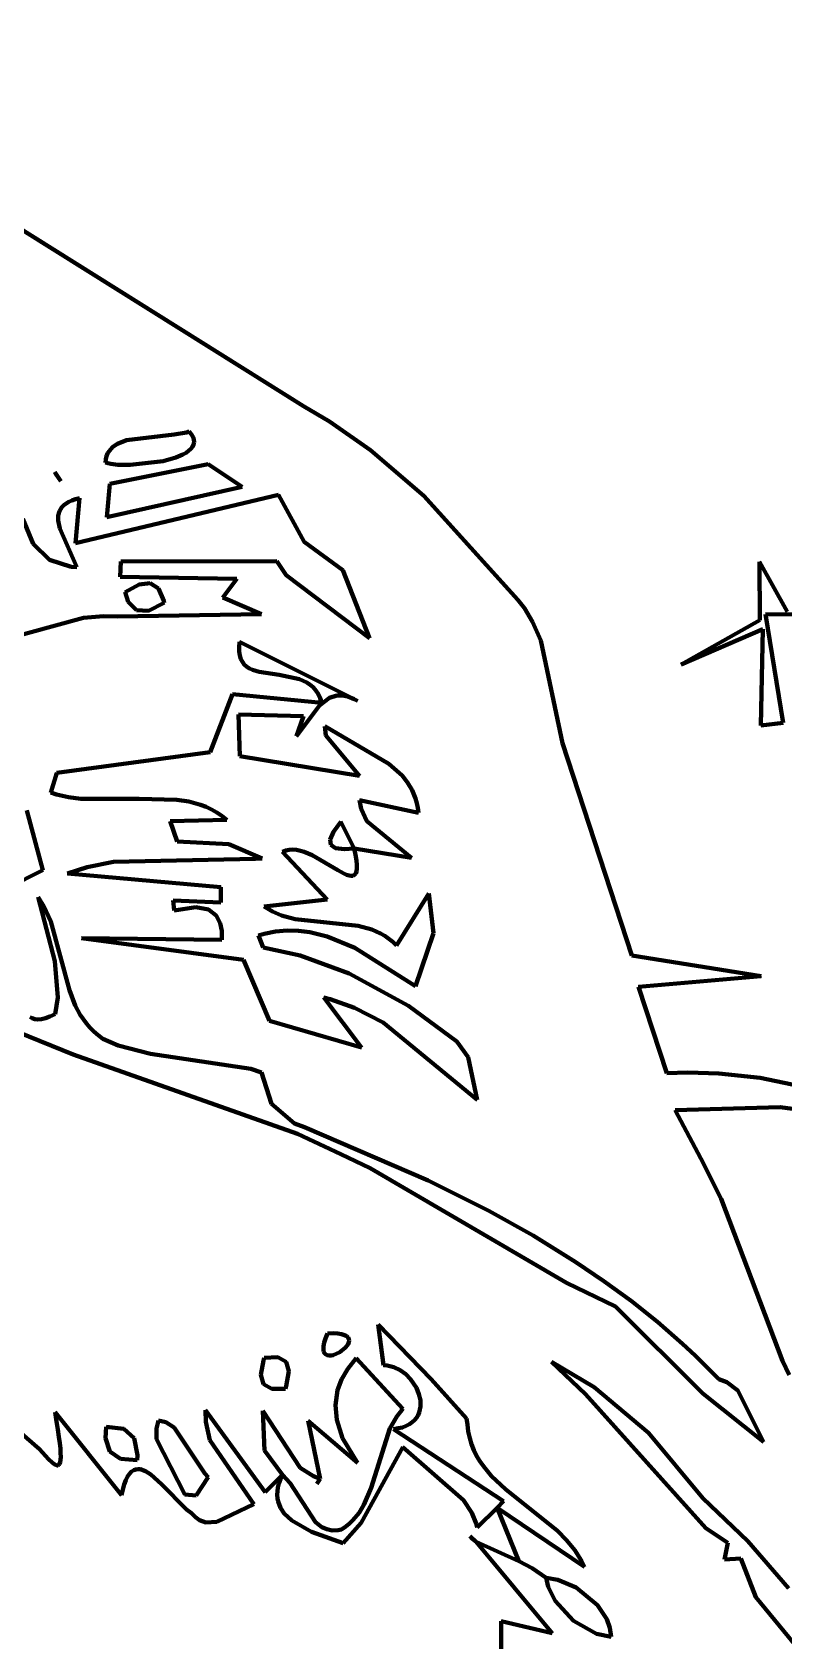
# Model space of a CAD drawing. Header units: millimetres. Extents: x 0 to 11, y 0 to 14.1.
# Drawn here: x 5.263 to 5.872, y 3.093 to 4.396 of the extents above; entities that cross this region are included whole.
import ezdxf

# ---------------------------------------------------------------- set-up
doc = ezdxf.new("R2010")
doc.units = ezdxf.units.MM
doc.layers.add('color#010101ff', color=7, linetype='CONTINUOUS', lineweight=100)
doc.layers.add('color#fefefeff', color=7, linetype='CONTINUOUS', lineweight=100)

msp = doc.modelspace()

# ---------------------------------------------------------------- linework, layer by layer
at = {"layer": 'color#010101ff'}
for p, q in [((4.9992, 4.3964), (5.4831, 4.0932)), ((5.4831, 4.0932), (5.5041, 4.0808)), ((5.3782, 4.0702), (5.3397, 4.0656)), ((5.3883, 4.072), (5.3782, 4.0702)), ((5.3904, 4.0727), (5.3883, 4.072)), ((5.3923, 4.0704), (5.3904, 4.0727)), ((5.3936, 4.0682), (5.3923, 4.0704)), ((5.3943, 4.0661), (5.3936, 4.0682)), ((5.5041, 4.0808), (5.5373, 4.0576)), ((5.3244, 4.0549), (5.3235, 4.0527)), ((5.3255, 4.0569), (5.3244, 4.0549)), ((5.3285, 4.0602), (5.3255, 4.0569)), ((5.3325, 4.0628), (5.3285, 4.0602)), ((5.3397, 4.0656), (5.3325, 4.0628)), ((5.3854, 4.0541), (5.3879, 4.0555)), ((5.3879, 4.0555), (5.39, 4.057)), ((5.39, 4.057), (5.3918, 4.0586)), ((5.3918, 4.0586), (5.3931, 4.0603)), ((5.3931, 4.0603), (5.394, 4.0622)), ((5.394, 4.0622), (5.3944, 4.0641)), ((5.3944, 4.0641), (5.3943, 4.0661)), ((5.5373, 4.0576), (5.5804, 4.0206)), ((5.3229, 4.0503), (5.3226, 4.0476)), ((5.3226, 4.0476), (5.3246, 4.047)), ((5.3235, 4.0527), (5.3229, 4.0503)), ((5.3246, 4.047), (5.327, 4.0465)), ((5.4059, 4.0462), (5.3263, 4.0302)), ((5.327, 4.0465), (5.3326, 4.0458)), ((5.3326, 4.0458), (5.3427, 4.0456)), ((5.3427, 4.0456), (5.3693, 4.0487)), ((5.3693, 4.0487), (5.3797, 4.0517)), ((5.3797, 4.0517), (5.3854, 4.0541)), ((5.4334, 4.028), (5.4059, 4.0462)), ((5.2817, 4.0397), (5.2823, 4.0387)), ((5.2866, 4.0325), (5.2817, 4.0397)), ((5.2823, 4.0387), (5.2866, 4.0325)), ((5.3263, 4.0302), (5.3237, 4.0034)), ((5.2954, 4.0168), (5.2929, 4.0156)), ((5.2984, 4.0178), (5.2954, 4.0168)), ((5.4628, 4.0214), (5.2984, 3.9822)), ((5.2984, 3.9822), (5.3017, 4.0187)), ((5.3017, 4.0187), (5.2984, 4.0178)), ((5.3237, 4.0034), (5.4334, 4.028)), ((5.4835, 3.9832), (5.4628, 4.0214)), ((5.5804, 4.0206), (5.6565, 3.9362)), ((5.2853, 4.0082), (5.2843, 4.0045)), ((5.2843, 4.0045), (5.2843, 4.0006)), ((5.2874, 4.0115), (5.2853, 4.0082)), ((5.2889, 4.013), (5.2874, 4.0115)), ((5.2907, 4.0144), (5.2889, 4.013)), ((5.2929, 4.0156), (5.2907, 4.0144)), ((5.2642, 3.9816), (5.2557, 4.0018)), ((5.2843, 4.0006), (5.2856, 3.9942)), ((5.2856, 3.9942), (5.2995, 3.9628)), ((5.2772, 3.9687), (5.2642, 3.9816)), ((5.515, 3.9603), (5.4835, 3.9832)), ((5.2949, 3.9631), (5.2772, 3.9687)), ((5.3346, 3.9549), (5.3351, 3.9673)), ((5.3351, 3.9673), (5.4614, 3.9677)), ((5.4614, 3.9677), (5.4691, 3.9563)), ((5.8525, 3.9197), (5.8524, 3.9671)), ((5.8524, 3.9671), (5.8748, 3.9269)), ((5.2995, 3.9628), (5.2949, 3.9631)), ((5.4289, 3.9532), (5.3346, 3.9549)), ((5.4178, 3.9383), (5.4289, 3.9532)), ((5.4691, 3.9563), (5.5365, 3.9051)), ((5.5365, 3.9051), (5.515, 3.9603)), ((5.3385, 3.9424), (5.3498, 3.9488)), ((5.3411, 3.9347), (5.3385, 3.9424)), ((5.3498, 3.9488), (5.3588, 3.9497)), ((5.3588, 3.9497), (5.3655, 3.9454)), ((5.3655, 3.9454), (5.3698, 3.9356)), ((5.449, 3.9248), (5.4178, 3.9383)), ((5.3321, 3.9229), (5.449, 3.9248)), ((5.3478, 3.9278), (5.3411, 3.9347)), ((5.3575, 3.9275), (5.3478, 3.9278)), ((5.3702, 3.9338), (5.3575, 3.9275)), ((5.3698, 3.9356), (5.3702, 3.9338)), ((5.6565, 3.9362), (5.6619, 3.9294)), ((5.6619, 3.9294), (5.6686, 3.9185)), ((5.898, 3.9245), (5.8573, 3.9248)), ((5.8573, 3.9248), (5.8714, 3.8367)), ((5.2365, 3.903), (5.3048, 3.9216)), ((5.3048, 3.9216), (5.3211, 3.923)), ((5.3211, 3.923), (5.3321, 3.9229)), ((5.6686, 3.9185), (5.6751, 3.9032)), ((5.789, 3.8838), (5.8525, 3.9197)), ((5.8549, 3.9125), (5.789, 3.8838)), ((5.8533, 3.8344), (5.8549, 3.9125)), ((5.4312, 3.9023), (5.4308, 3.898)), ((5.5268, 3.8545), (5.4312, 3.9023)), ((5.6751, 3.9032), (5.6927, 3.8201)), ((5.4308, 3.898), (5.4309, 3.8943)), ((5.4309, 3.8943), (5.4314, 3.8911)), ((5.4314, 3.8911), (5.4323, 3.8883)), ((5.4323, 3.8883), (5.4335, 3.8859)), ((5.4335, 3.8859), (5.4351, 3.8839)), ((5.4351, 3.8839), (5.4371, 3.8821)), ((5.4371, 3.8821), (5.4393, 3.8807)), ((5.4393, 3.8807), (5.4417, 3.8796)), ((5.4417, 3.8796), (5.4472, 3.8778)), ((5.4472, 3.8778), (5.4634, 3.8754)), ((5.4634, 3.8754), (5.4799, 3.872)), ((5.4256, 3.8597), (5.4074, 3.8129)), ((5.4979, 3.8529), (5.4256, 3.8597)), ((5.4799, 3.872), (5.4858, 3.8693)), ((5.4858, 3.8693), (5.4885, 3.8675)), ((5.4885, 3.8675), (5.4909, 3.8654)), ((5.4909, 3.8654), (5.4931, 3.8629)), ((5.4931, 3.8629), (5.495, 3.86)), ((5.495, 3.86), (5.4966, 3.8567)), ((5.4774, 3.8258), (5.4959, 3.8507)), ((5.4959, 3.8507), (5.5042, 3.8569)), ((5.4966, 3.8567), (5.4979, 3.8529)), ((5.5042, 3.8569), (5.51, 3.8587)), ((5.51, 3.8587), (5.5143, 3.8588)), ((5.5143, 3.8588), (5.519, 3.8579)), ((5.519, 3.8579), (5.5241, 3.8559)), ((5.5241, 3.8559), (5.5268, 3.8545)), ((5.4315, 3.8096), (5.4305, 3.8433)), ((5.4305, 3.8433), (5.483, 3.8421)), ((5.483, 3.8421), (5.4774, 3.8258)), ((5.5521, 3.8034), (5.5003, 3.8338)), ((5.5003, 3.8338), (5.501, 3.8262)), ((5.8714, 3.8367), (5.8533, 3.8344)), ((5.501, 3.8262), (5.5285, 3.7937)), ((5.6927, 3.8201), (5.7488, 3.6481)), ((5.4074, 3.8129), (5.2833, 3.7962)), ((5.5285, 3.7937), (5.4315, 3.8096)), ((5.2833, 3.7962), (5.2783, 3.7802)), ((5.5629, 3.7938), (5.5521, 3.8034)), ((5.5673, 3.7883), (5.5629, 3.7938)), ((5.571, 3.7821), (5.5673, 3.7883)), ((5.5738, 3.7753), (5.571, 3.7821)), ((5.2783, 3.7802), (5.283, 3.7786)), ((5.283, 3.7786), (5.2928, 3.7763)), ((5.2928, 3.7763), (5.3028, 3.775)), ((5.3028, 3.775), (5.3498, 3.7751)), ((5.3498, 3.7751), (5.3805, 3.7743)), ((5.3805, 3.7743), (5.3902, 3.7728)), ((5.3902, 3.7728), (5.3996, 3.7702)), ((5.3996, 3.7702), (5.4041, 3.7684)), ((5.4041, 3.7684), (5.4085, 3.7664)), ((5.5296, 3.7668), (5.5283, 3.7739)), ((5.5283, 3.7739), (5.5761, 3.7636)), ((5.5749, 3.7716), (5.5738, 3.7753)), ((5.5756, 3.7677), (5.5749, 3.7716)), ((5.2719, 3.7172), (5.2589, 3.7655)), ((5.421, 3.758), (5.3749, 3.7569)), ((5.3749, 3.7569), (5.3808, 3.7405)), ((5.4085, 3.7664), (5.4128, 3.764)), ((5.4128, 3.764), (5.417, 3.7612)), ((5.417, 3.7612), (5.421, 3.758)), ((5.5073, 3.7483), (5.5132, 3.7563)), ((5.5132, 3.7563), (5.5241, 3.7347)), ((5.5344, 3.7568), (5.5296, 3.7668)), ((5.5705, 3.7271), (5.5344, 3.7568)), ((5.5761, 3.7636), (5.5756, 3.7677)), ((5.5046, 3.7421), (5.5073, 3.7483)), ((5.5052, 3.7376), (5.5046, 3.7421)), ((5.3808, 3.7405), (5.4225, 3.7382)), ((5.4225, 3.7382), (5.4496, 3.7267)), ((5.466, 3.732), (5.4687, 3.7331)), ((5.5023, 3.6933), (5.466, 3.732)), ((5.4687, 3.7331), (5.4715, 3.7337)), ((5.4715, 3.7337), (5.4744, 3.7338)), ((5.4744, 3.7338), (5.4774, 3.7336)), ((5.4774, 3.7336), (5.4805, 3.7329)), ((5.4805, 3.7329), (5.4836, 3.732)), ((5.4836, 3.732), (5.49, 3.7293)), ((5.49, 3.7293), (5.5108, 3.7171)), ((5.509, 3.735), (5.5052, 3.7376)), ((5.5161, 3.7341), (5.509, 3.735)), ((5.5241, 3.7347), (5.5161, 3.7341)), ((5.5252, 3.7295), (5.5241, 3.7347)), ((5.5241, 3.7347), (5.5705, 3.7271)), ((5.526, 3.7251), (5.5252, 3.7295)), ((5.244, 3.7032), (5.2719, 3.7172)), ((5.3078, 3.7196), (5.292, 3.7144)), ((5.3292, 3.724), (5.3078, 3.7196)), ((5.4441, 3.7264), (5.3292, 3.724)), ((5.4496, 3.7267), (5.4441, 3.7264)), ((5.5108, 3.7171), (5.5157, 3.7144)), ((5.5253, 3.7145), (5.526, 3.7161)), ((5.5263, 3.7214), (5.526, 3.7251)), ((5.526, 3.7161), (5.5263, 3.7184)), ((5.5263, 3.7184), (5.5263, 3.7214)), ((5.292, 3.7144), (5.4161, 3.7034)), ((5.4161, 3.7034), (5.4162, 3.691)), ((5.5157, 3.7144), (5.5179, 3.7135)), ((5.5179, 3.7135), (5.5199, 3.7128)), ((5.5199, 3.7128), (5.5216, 3.7126)), ((5.5216, 3.7126), (5.5231, 3.7127)), ((5.5231, 3.7127), (5.5244, 3.7133)), ((5.5244, 3.7133), (5.5253, 3.7145)), ((5.2727, 3.6877), (5.268, 3.6952)), ((5.268, 3.6952), (5.2815, 3.6435)), ((5.4162, 3.691), (5.3775, 3.6926)), ((5.3775, 3.6926), (5.3784, 3.6846)), ((5.4512, 3.6877), (5.5023, 3.6933)), ((5.5845, 3.6984), (5.5583, 3.656)), ((5.5883, 3.6662), (5.5845, 3.6984)), ((5.2783, 3.6757), (5.2727, 3.6877)), ((5.3784, 3.6846), (5.3958, 3.6873)), ((5.3958, 3.6873), (5.4061, 3.6854)), ((5.4061, 3.6854), (5.4124, 3.6805)), ((5.4124, 3.6805), (5.4156, 3.6743)), ((5.458, 3.6836), (5.4512, 3.6877)), ((5.4652, 3.6805), (5.458, 3.6836)), ((5.4764, 3.6775), (5.4652, 3.6805)), ((5.5273, 3.6721), (5.4764, 3.6775)), ((5.2934, 3.6198), (5.2783, 3.6757)), ((5.4156, 3.6743), (5.4168, 3.6681)), ((5.4168, 3.6681), (5.417, 3.6606)), ((5.4467, 3.6642), (5.4512, 3.6657)), ((5.4504, 3.6545), (5.4467, 3.6642)), ((5.4512, 3.6657), (5.4604, 3.6676)), ((5.4604, 3.6676), (5.4697, 3.6684)), ((5.4697, 3.6684), (5.479, 3.6681)), ((5.479, 3.6681), (5.4882, 3.6669)), ((5.4882, 3.6669), (5.5021, 3.6634)), ((5.5384, 3.669), (5.5273, 3.6721)), ((5.5454, 3.6658), (5.5384, 3.669)), ((5.5488, 3.6639), (5.5454, 3.6658)), ((5.5521, 3.6616), (5.5488, 3.6639)), ((5.5738, 3.6231), (5.5883, 3.6662)), ((5.417, 3.6606), (5.3033, 3.662)), ((5.3033, 3.662), (5.4343, 3.6444)), ((5.4802, 3.6479), (5.4504, 3.6545)), ((5.5021, 3.6634), (5.5247, 3.6542)), ((5.5247, 3.6542), (5.5738, 3.6231)), ((5.5553, 3.659), (5.5521, 3.6616)), ((5.5583, 3.656), (5.5553, 3.659)), ((5.2815, 3.6435), (5.2841, 3.6139)), ((5.4343, 3.6444), (5.4554, 3.5952)), ((5.5201, 3.6334), (5.4802, 3.6479)), ((5.7488, 3.6481), (5.8536, 3.6314)), ((5.5681, 3.6071), (5.5201, 3.6334)), ((5.8536, 3.6314), (5.7544, 3.6227)), ((5.2841, 3.6139), (5.2819, 3.6005)), ((5.2981, 3.6076), (5.2934, 3.6198)), ((5.5299, 3.5734), (5.4996, 3.6139)), ((5.4996, 3.6139), (5.5047, 3.6125)), ((5.5047, 3.6125), (5.5244, 3.6055)), ((5.7544, 3.6227), (5.7772, 3.5526)), ((5.2777, 3.5986), (5.274, 3.5973)), ((5.2819, 3.6005), (5.2777, 3.5986)), ((5.3022, 3.6), (5.2981, 3.6076)), ((5.3072, 3.5929), (5.3022, 3.6)), ((5.5244, 3.6055), (5.5475, 3.5938)), ((5.6073, 3.5782), (5.5681, 3.6071)), ((5.2519, 3.5859), (5.2965, 3.5677)), ((5.2634, 3.5971), (5.2617, 3.5981)), ((5.2655, 3.5964), (5.2634, 3.5971)), ((5.2679, 3.5962), (5.2655, 3.5964)), ((5.2707, 3.5965), (5.2679, 3.5962)), ((5.274, 3.5973), (5.2707, 3.5965)), ((5.3101, 3.5896), (5.3072, 3.5929)), ((5.3132, 3.5864), (5.3101, 3.5896)), ((5.3167, 3.5834), (5.3132, 3.5864)), ((5.4554, 3.5952), (5.5299, 3.5734)), ((5.5475, 3.5938), (5.6238, 3.5311)), ((5.3206, 3.5805), (5.3167, 3.5834)), ((5.333, 3.5751), (5.3206, 3.5805)), ((5.3592, 3.5684), (5.333, 3.5751)), ((5.6163, 3.5657), (5.6073, 3.5782)), ((5.2965, 3.5677), (5.4782, 3.5035)), ((5.4403, 3.5562), (5.3592, 3.5684)), ((5.6238, 3.5311), (5.6163, 3.5657)), ((5.449, 3.5533), (5.4403, 3.5562)), ((5.4572, 3.5278), (5.449, 3.5533)), ((5.7772, 3.5526), (5.7942, 3.5532)), ((5.7942, 3.5532), (5.8195, 3.5525)), ((5.8195, 3.5525), (5.8528, 3.549)), ((5.8528, 3.549), (6.0172, 3.5145)), ((5.4756, 3.5119), (5.4572, 3.5278)), ((5.8691, 3.525), (5.784, 3.5227)), ((5.784, 3.5227), (5.8049, 3.4836)), ((5.8932, 3.5219), (5.8691, 3.525)), ((5.4837, 3.5088), (5.4756, 3.5119)), ((5.584, 3.4656), (5.4837, 3.5088)), ((5.4782, 3.5035), (5.5132, 3.4871)), ((5.5132, 3.4871), (5.5369, 3.4756)), ((5.8049, 3.4836), (5.8212, 3.4507)), ((5.5369, 3.4756), (5.696, 3.3826)), ((5.633, 3.441), (5.584, 3.4656)), ((5.8212, 3.4507), (5.871, 3.3196)), ((5.6689, 3.421), (5.633, 3.441)), ((5.7037, 3.3994), (5.6689, 3.421)), ((5.7263, 3.3841), (5.7037, 3.3994)), ((5.696, 3.3826), (5.7356, 3.3635)), ((5.7483, 3.368), (5.7263, 3.3841)), ((5.7696, 3.3511), (5.7483, 3.368)), ((5.7356, 3.3635), (5.8064, 3.2929)), ((5.7901, 3.3332), (5.7696, 3.3511)), ((5.5008, 3.3377), (5.4998, 3.3343)), ((5.5025, 3.3417), (5.5008, 3.3377)), ((5.507, 3.3418), (5.5025, 3.3417)), ((5.5108, 3.3416), (5.507, 3.3418)), ((5.5138, 3.3412), (5.5108, 3.3416)), ((5.5162, 3.3404), (5.5138, 3.3412)), ((5.518, 3.3395), (5.5162, 3.3404)), ((5.5191, 3.3384), (5.518, 3.3395)), ((5.5198, 3.3372), (5.5191, 3.3384)), ((5.5436, 3.349), (5.5478, 3.316)), ((5.5864, 3.3046), (5.5436, 3.349)), ((5.4992, 3.3314), (5.4991, 3.329)), ((5.4991, 3.329), (5.4993, 3.3271)), ((5.4998, 3.3343), (5.4992, 3.3314)), ((5.4993, 3.3271), (5.5, 3.3256)), ((5.5, 3.3256), (5.501, 3.3246)), ((5.507, 3.324), (5.5124, 3.3264)), ((5.5124, 3.3264), (5.5171, 3.3302)), ((5.5171, 3.3302), (5.5192, 3.333)), ((5.5192, 3.333), (5.5198, 3.3345)), ((5.52, 3.3359), (5.5198, 3.3372)), ((5.5198, 3.3345), (5.52, 3.3359)), ((5.8001, 3.3239), (5.7901, 3.3332)), ((5.4505, 3.3199), (5.4484, 3.3082)), ((5.4512, 3.3219), (5.4505, 3.3199)), ((5.4622, 3.3224), (5.4512, 3.3219)), ((5.4689, 3.3188), (5.4622, 3.3224)), ((5.4712, 3.311), (5.4689, 3.3188)), ((5.501, 3.3246), (5.5022, 3.324)), ((5.5022, 3.324), (5.5037, 3.3237)), ((5.5037, 3.3237), (5.5053, 3.3237)), ((5.5053, 3.3237), (5.507, 3.324)), ((5.5188, 3.3131), (5.5138, 3.3044)), ((5.5256, 3.3216), (5.5188, 3.3131)), ((5.5634, 3.2805), (5.5256, 3.3216)), ((5.5478, 3.316), (5.5507, 3.3157)), ((5.5507, 3.3157), (5.5562, 3.3143)), ((5.5562, 3.3143), (5.5613, 3.3119)), ((5.5613, 3.3119), (5.5658, 3.3086)), ((5.6838, 3.3188), (5.7114, 3.2925)), ((5.7185, 3.2982), (5.6838, 3.3188)), ((5.8098, 3.3144), (5.8001, 3.3239)), ((5.8194, 3.3046), (5.8098, 3.3144)), ((5.871, 3.3196), (5.8764, 3.3081)), ((5.4484, 3.3082), (5.4506, 3.3005)), ((5.4506, 3.3005), (5.4573, 3.2967)), ((5.4685, 3.2969), (5.4691, 3.299)), ((5.4691, 3.299), (5.4712, 3.311)), ((5.5138, 3.3044), (5.5106, 3.2956)), ((5.5658, 3.3086), (5.5698, 3.3046)), ((5.5698, 3.3046), (5.5745, 3.2976)), ((5.615, 3.2729), (5.5864, 3.3046)), ((5.826, 3.3021), (5.8194, 3.3046)), ((5.8347, 3.2955), (5.826, 3.3021)), ((5.4573, 3.2967), (5.4685, 3.2969)), ((5.5106, 3.2956), (5.5089, 3.2836)), ((5.5745, 3.2976), (5.5765, 3.2926)), ((5.5765, 3.2926), (5.5777, 3.2875)), ((5.5777, 3.2875), (5.5778, 3.2825)), ((5.7114, 3.2925), (5.8088, 3.184)), ((5.7623, 3.2612), (5.7185, 3.2982)), ((5.8064, 3.2929), (5.8555, 3.2538)), ((5.8555, 3.2538), (5.8347, 3.2955)), ((5.3356, 3.2105), (5.2818, 3.2778)), ((5.2818, 3.2778), (5.2831, 3.2704)), ((5.4521, 3.213), (5.4037, 3.2795)), ((5.4037, 3.2795), (5.4039, 3.2701)), ((5.4802, 3.2329), (5.4501, 3.2791)), ((5.4501, 3.2791), (5.4515, 3.2467)), ((5.5089, 3.2836), (5.51, 3.2717)), ((5.553, 3.2647), (5.5586, 3.2745)), ((5.5586, 3.2745), (5.5634, 3.2805)), ((5.5746, 3.2734), (5.573, 3.2714)), ((5.5758, 3.2755), (5.5746, 3.2734)), ((5.5768, 3.2777), (5.5758, 3.2755)), ((5.5778, 3.2825), (5.5768, 3.2777)), ((5.6159, 3.2678), (5.615, 3.2729)), ((5.2691, 3.2478), (5.2527, 3.2623)), ((5.2831, 3.2704), (5.2841, 3.2638)), ((5.2841, 3.2638), (5.285, 3.2579)), ((5.3231, 3.266), (5.3227, 3.2567)), ((5.3374, 3.2644), (5.3231, 3.266)), ((5.3459, 3.2567), (5.3374, 3.2644)), ((5.3657, 3.2711), (5.3639, 3.2646)), ((5.3639, 3.2646), (5.364, 3.256)), ((5.3715, 3.2698), (5.3657, 3.2711)), ((5.3782, 3.2656), (5.3715, 3.2698)), ((5.4032, 3.2283), (5.3782, 3.2656)), ((5.4039, 3.2701), (5.4071, 3.2553)), ((5.5268, 3.2369), (5.4867, 3.271)), ((5.4867, 3.271), (5.4964, 3.224)), ((5.51, 3.2717), (5.5147, 3.2569)), ((5.5379, 3.2167), (5.553, 3.2647)), ((5.5598, 3.2648), (5.556, 3.2642)), ((5.556, 3.2642), (5.6451, 3.2057)), ((5.5632, 3.2656), (5.5598, 3.2648)), ((5.5662, 3.2667), (5.5632, 3.2656)), ((5.5688, 3.2681), (5.5662, 3.2667)), ((5.5711, 3.2697), (5.5688, 3.2681)), ((5.573, 3.2714), (5.5711, 3.2697)), ((5.6165, 3.2622), (5.6159, 3.2678)), ((5.6176, 3.2569), (5.6165, 3.2622)), ((5.8065, 3.2081), (5.7623, 3.2612)), ((5.2765, 3.2399), (5.2691, 3.2478)), ((5.285, 3.2579), (5.2856, 3.2529)), ((5.2856, 3.2529), (5.2861, 3.2485)), ((5.2861, 3.2485), (5.2863, 3.2448)), ((5.3227, 3.2567), (5.3263, 3.2459)), ((5.3486, 3.243), (5.3459, 3.2567)), ((5.364, 3.256), (5.3869, 3.2112)), ((5.4071, 3.2553), (5.4427, 3.2033)), ((5.4515, 3.2467), (5.466, 3.2272)), ((5.5147, 3.2569), (5.5268, 3.2369)), ((5.5636, 3.2495), (5.5296, 3.1882)), ((5.6127, 3.2067), (5.5636, 3.2495)), ((5.6191, 3.2519), (5.6176, 3.2569)), ((5.621, 3.2471), (5.6191, 3.2519)), ((5.6232, 3.2425), (5.621, 3.2471)), ((5.2796, 3.237), (5.2765, 3.2399)), ((5.2809, 3.236), (5.2796, 3.237)), ((5.2821, 3.2352), (5.2809, 3.236)), ((5.2832, 3.2348), (5.2821, 3.2352)), ((5.2841, 3.2348), (5.2832, 3.2348)), ((5.2849, 3.2352), (5.2841, 3.2348)), ((5.2855, 3.2361), (5.2849, 3.2352)), ((5.286, 3.2374), (5.2855, 3.2361)), ((5.2862, 3.2393), (5.286, 3.2374)), ((5.2864, 3.2417), (5.2862, 3.2393)), ((5.2863, 3.2448), (5.2864, 3.2417)), ((5.3263, 3.2459), (5.3348, 3.24)), ((5.3348, 3.24), (5.3484, 3.2391)), ((5.3484, 3.2391), (5.3486, 3.243)), ((5.6258, 3.2381), (5.6232, 3.2425)), ((5.6287, 3.234), (5.6258, 3.2381)), ((5.6352, 3.2261), (5.6287, 3.234)), ((5.3392, 3.2229), (5.3379, 3.2194)), ((5.3406, 3.2257), (5.3392, 3.2229)), ((5.3422, 3.228), (5.3406, 3.2257)), ((5.3438, 3.2297), (5.3422, 3.228)), ((5.3455, 3.2308), (5.3438, 3.2297)), ((5.3473, 3.2315), (5.3455, 3.2308)), ((5.3491, 3.2318), (5.3473, 3.2315)), ((5.351, 3.2316), (5.3491, 3.2318)), ((5.353, 3.231), (5.351, 3.2316)), ((5.3551, 3.2301), (5.353, 3.231)), ((5.3593, 3.2275), (5.3551, 3.2301)), ((5.3681, 3.2195), (5.3593, 3.2275)), ((5.3962, 3.2103), (5.4057, 3.2251)), ((5.4057, 3.2251), (5.4032, 3.2283)), ((5.466, 3.2272), (5.4521, 3.213)), ((5.4631, 3.2202), (5.4644, 3.2236)), ((5.4644, 3.2236), (5.466, 3.2272)), ((5.466, 3.2272), (5.4721, 3.2203)), ((5.4911, 3.226), (5.4802, 3.2329)), ((5.4964, 3.224), (5.4911, 3.226)), ((5.4964, 3.224), (5.4938, 3.2198)), ((5.4938, 3.2198), (5.4964, 3.224)), ((5.6465, 3.2154), (5.6352, 3.2261)), ((5.3367, 3.2153), (5.3356, 3.2105)), ((5.3379, 3.2194), (5.3367, 3.2153)), ((5.3882, 3.1991), (5.3681, 3.2195)), ((5.3869, 3.2112), (5.3962, 3.2103)), ((5.4618, 3.2109), (5.4619, 3.2138)), ((5.462, 3.208), (5.4618, 3.2109)), ((5.4619, 3.2138), (5.4623, 3.2169)), ((5.4625, 3.2054), (5.462, 3.208)), ((5.4623, 3.2169), (5.4631, 3.2202)), ((5.4721, 3.2203), (5.4927, 3.1888)), ((5.5319, 3.2028), (5.5379, 3.2167)), ((5.6886, 3.1817), (5.6465, 3.2154)), ((5.8428, 3.1734), (5.8065, 3.2081)), ((5.3923, 3.196), (5.3882, 3.1991)), ((5.3956, 3.1927), (5.3923, 3.196)), ((5.4427, 3.2033), (5.4127, 3.1889)), ((5.4645, 3.2004), (5.4625, 3.2054)), ((5.4674, 3.1959), (5.4645, 3.2004)), ((5.4735, 3.19), (5.4674, 3.1959)), ((5.5231, 3.1905), (5.528, 3.1964)), ((5.528, 3.1964), (5.5319, 3.2028)), ((5.6193, 3.1964), (5.6127, 3.2067)), ((5.6229, 3.1876), (5.6193, 3.1964)), ((5.6398, 3.2003), (5.6237, 3.1844)), ((5.6451, 3.2057), (5.6398, 3.2003)), ((5.6574, 3.1572), (5.6398, 3.2003)), ((5.6398, 3.2003), (5.7106, 3.1526)), ((5.3989, 3.1904), (5.3956, 3.1927)), ((5.404, 3.1885), (5.3989, 3.1904)), ((5.4127, 3.1889), (5.404, 3.1885)), ((5.4894, 3.1809), (5.4735, 3.19)), ((5.4927, 3.1888), (5.4979, 3.1848)), ((5.4979, 3.1848), (5.5019, 3.183)), ((5.5019, 3.183), (5.5063, 3.1821)), ((5.5063, 3.1821), (5.5112, 3.1823)), ((5.5112, 3.1823), (5.5139, 3.1829)), ((5.5139, 3.1829), (5.5173, 3.1852)), ((5.5296, 3.1882), (5.5152, 3.1716)), ((5.5173, 3.1852), (5.5203, 3.1878)), ((5.5203, 3.1878), (5.5231, 3.1905)), ((5.6237, 3.1844), (5.6229, 3.1876)), ((5.6961, 3.1742), (5.6886, 3.1817)), ((5.8088, 3.184), (5.8266, 3.1719)), ((5.5152, 3.1716), (5.4894, 3.1809)), ((5.6179, 3.1775), (5.6229, 3.1729)), ((5.6193, 3.1756), (5.6179, 3.1775)), ((5.6229, 3.1729), (5.6193, 3.1756)), ((5.6844, 3.0989), (5.6229, 3.1729)), ((5.6229, 3.1729), (5.6574, 3.1572)), ((5.7027, 3.1661), (5.6961, 3.1742)), ((5.8266, 3.1719), (5.8241, 3.1584)), ((5.8759, 3.1353), (5.8428, 3.1734)), ((5.6574, 3.1572), (5.6683, 3.1514)), ((5.6683, 3.1514), (5.6574, 3.1572)), ((5.7056, 3.1618), (5.7027, 3.1661)), ((5.7083, 3.1573), (5.7056, 3.1618)), ((5.7106, 3.1526), (5.7083, 3.1573)), ((5.8241, 3.1584), (5.8371, 3.1594)), ((5.8371, 3.1594), (5.8494, 3.128)), ((5.6683, 3.1514), (5.6796, 3.1435)), ((5.6796, 3.1435), (5.6683, 3.1514)), ((5.6796, 3.1435), (5.6812, 3.1364)), ((5.6891, 3.1421), (5.6796, 3.1435)), ((5.6812, 3.1364), (5.6869, 3.1249)), ((5.7039, 3.1358), (5.6891, 3.1421)), ((5.7212, 3.1214), (5.7039, 3.1358)), ((5.6869, 3.1249), (5.7018, 3.1088)), ((5.7286, 3.1102), (5.7212, 3.1214)), ((5.8494, 3.128), (5.945, 3.0113)), ((5.6432, 3.0701), (5.6432, 3.1086)), ((5.6432, 3.1086), (5.6844, 3.0989)), ((5.7018, 3.1088), (5.7204, 3.0982)), ((5.7312, 3.1031), (5.7286, 3.1102)), ((5.7321, 3.0958), (5.7312, 3.1031)), ((5.7204, 3.0982), (5.7321, 3.0958))]:
    msp.add_line(p, q, dxfattribs=at)
at = {"layer": 'color#fefefeff'}
for p, q in [((5.4831, 4.0932), (4.9992, 4.3964)), ((5.5041, 4.0808), (5.4831, 4.0932)), ((5.3397, 4.0656), (5.3782, 4.0702)), ((5.3782, 4.0702), (5.3883, 4.072)), ((5.3883, 4.072), (5.3904, 4.0727)), ((5.3904, 4.0727), (5.3923, 4.0704)), ((5.3923, 4.0704), (5.3936, 4.0682)), ((5.3936, 4.0682), (5.3943, 4.0661)), ((5.5373, 4.0576), (5.5041, 4.0808)), ((5.3235, 4.0527), (5.3244, 4.0549)), ((5.3244, 4.0549), (5.3255, 4.0569)), ((5.3255, 4.0569), (5.3285, 4.0602)), ((5.3285, 4.0602), (5.3325, 4.0628)), ((5.3325, 4.0628), (5.3397, 4.0656)), ((5.3879, 4.0555), (5.3854, 4.0541)), ((5.39, 4.057), (5.3879, 4.0555)), ((5.3918, 4.0586), (5.39, 4.057)), ((5.3931, 4.0603), (5.3918, 4.0586)), ((5.394, 4.0622), (5.3931, 4.0603)), ((5.3944, 4.0641), (5.394, 4.0622)), ((5.3943, 4.0661), (5.3944, 4.0641)), ((5.5804, 4.0206), (5.5373, 4.0576)), ((5.3226, 4.0476), (5.3229, 4.0503)), ((5.3246, 4.047), (5.3226, 4.0476)), ((5.3229, 4.0503), (5.3235, 4.0527)), ((5.327, 4.0465), (5.3246, 4.047)), ((5.3263, 4.0302), (5.4059, 4.0462)), ((5.3326, 4.0458), (5.327, 4.0465)), ((5.3427, 4.0456), (5.3326, 4.0458)), ((5.3693, 4.0487), (5.3427, 4.0456)), ((5.3797, 4.0517), (5.3693, 4.0487)), ((5.3854, 4.0541), (5.3797, 4.0517)), ((5.4059, 4.0462), (5.4334, 4.028)), ((5.2817, 4.0397), (5.2866, 4.0325)), ((5.2823, 4.0387), (5.2817, 4.0397)), ((5.2866, 4.0325), (5.2823, 4.0387)), ((5.3237, 4.0034), (5.3263, 4.0302)), ((5.2929, 4.0156), (5.2954, 4.0168)), ((5.2954, 4.0168), (5.2984, 4.0178)), ((5.2984, 3.9822), (5.4628, 4.0214)), ((5.2984, 4.0178), (5.3017, 4.0187)), ((5.3017, 4.0187), (5.2984, 3.9822)), ((5.4334, 4.028), (5.3237, 4.0034)), ((5.4628, 4.0214), (5.4835, 3.9832)), ((5.6565, 3.9362), (5.5804, 4.0206)), ((5.2843, 4.0045), (5.2853, 4.0082)), ((5.2843, 4.0006), (5.2843, 4.0045)), ((5.2853, 4.0082), (5.2874, 4.0115)), ((5.2874, 4.0115), (5.2889, 4.013)), ((5.2889, 4.013), (5.2907, 4.0144)), ((5.2907, 4.0144), (5.2929, 4.0156)), ((5.2557, 4.0018), (5.2642, 3.9816)), ((5.2856, 3.9942), (5.2843, 4.0006)), ((5.2995, 3.9628), (5.2856, 3.9942)), ((5.2642, 3.9816), (5.2772, 3.9687)), ((5.4835, 3.9832), (5.515, 3.9603)), ((5.2772, 3.9687), (5.2949, 3.9631)), ((5.3351, 3.9673), (5.3346, 3.9549)), ((5.4614, 3.9677), (5.3351, 3.9673)), ((5.4691, 3.9563), (5.4614, 3.9677)), ((5.8748, 3.9269), (5.8524, 3.9671)), ((5.8524, 3.9671), (5.8525, 3.9197)), ((5.2949, 3.9631), (5.2995, 3.9628)), ((5.3346, 3.9549), (5.4289, 3.9532)), ((5.4289, 3.9532), (5.4178, 3.9383)), ((5.5365, 3.9051), (5.4691, 3.9563)), ((5.515, 3.9603), (5.5365, 3.9051)), ((5.3498, 3.9488), (5.3385, 3.9424)), ((5.3385, 3.9424), (5.3411, 3.9347)), ((5.3588, 3.9497), (5.3498, 3.9488)), ((5.3655, 3.9454), (5.3588, 3.9497)), ((5.3698, 3.9356), (5.3655, 3.9454)), ((5.4178, 3.9383), (5.449, 3.9248)), ((5.449, 3.9248), (5.3321, 3.9229)), ((5.3411, 3.9347), (5.3478, 3.9278)), ((5.3478, 3.9278), (5.3575, 3.9275)), ((5.3575, 3.9275), (5.3702, 3.9338)), ((5.3702, 3.9338), (5.3698, 3.9356)), ((5.6619, 3.9294), (5.6565, 3.9362)), ((5.6686, 3.9185), (5.6619, 3.9294)), ((5.8714, 3.8367), (5.8573, 3.9248)), ((5.8573, 3.9248), (5.898, 3.9245)), ((5.3048, 3.9216), (5.2365, 3.903)), ((5.3211, 3.923), (5.3048, 3.9216)), ((5.3321, 3.9229), (5.3211, 3.923)), ((5.6751, 3.9032), (5.6686, 3.9185)), ((5.8525, 3.9197), (5.789, 3.8838)), ((5.789, 3.8838), (5.8549, 3.9125)), ((5.8549, 3.9125), (5.8533, 3.8344)), ((5.4308, 3.898), (5.4312, 3.9023)), ((5.4312, 3.9023), (5.5268, 3.8545)), ((5.6927, 3.8201), (5.6751, 3.9032)), ((5.4309, 3.8943), (5.4308, 3.898)), ((5.4314, 3.8911), (5.4309, 3.8943)), ((5.4323, 3.8883), (5.4314, 3.8911)), ((5.4335, 3.8859), (5.4323, 3.8883)), ((5.4351, 3.8839), (5.4335, 3.8859)), ((5.4371, 3.8821), (5.4351, 3.8839)), ((5.4393, 3.8807), (5.4371, 3.8821)), ((5.4417, 3.8796), (5.4393, 3.8807)), ((5.4472, 3.8778), (5.4417, 3.8796)), ((5.4634, 3.8754), (5.4472, 3.8778)), ((5.4799, 3.872), (5.4634, 3.8754)), ((5.4074, 3.8129), (5.4256, 3.8597)), ((5.4256, 3.8597), (5.4979, 3.8529)), ((5.4858, 3.8693), (5.4799, 3.872)), ((5.4885, 3.8675), (5.4858, 3.8693)), ((5.4909, 3.8654), (5.4885, 3.8675)), ((5.4931, 3.8629), (5.4909, 3.8654)), ((5.495, 3.86), (5.4931, 3.8629)), ((5.4966, 3.8567), (5.495, 3.86)), ((5.4959, 3.8507), (5.4774, 3.8258)), ((5.5042, 3.8569), (5.4959, 3.8507)), ((5.4979, 3.8529), (5.4966, 3.8567)), ((5.51, 3.8587), (5.5042, 3.8569)), ((5.5143, 3.8588), (5.51, 3.8587)), ((5.519, 3.8579), (5.5143, 3.8588)), ((5.5241, 3.8559), (5.519, 3.8579)), ((5.5268, 3.8545), (5.5241, 3.8559)), ((5.483, 3.8421), (5.4305, 3.8433)), ((5.4305, 3.8433), (5.4315, 3.8096)), ((5.4774, 3.8258), (5.483, 3.8421)), ((5.501, 3.8262), (5.5003, 3.8338)), ((5.5003, 3.8338), (5.5521, 3.8034)), ((5.8533, 3.8344), (5.8714, 3.8367)), ((5.5285, 3.7937), (5.501, 3.8262)), ((5.7488, 3.6481), (5.6927, 3.8201)), ((5.2833, 3.7962), (5.4074, 3.8129)), ((5.4315, 3.8096), (5.5285, 3.7937)), ((5.2783, 3.7802), (5.2833, 3.7962)), ((5.5521, 3.8034), (5.5629, 3.7938)), ((5.5629, 3.7938), (5.5673, 3.7883)), ((5.5673, 3.7883), (5.571, 3.7821)), ((5.571, 3.7821), (5.5738, 3.7753)), ((5.283, 3.7786), (5.2783, 3.7802)), ((5.2928, 3.7763), (5.283, 3.7786)), ((5.3028, 3.775), (5.2928, 3.7763)), ((5.3498, 3.7751), (5.3028, 3.775)), ((5.3805, 3.7743), (5.3498, 3.7751)), ((5.3902, 3.7728), (5.3805, 3.7743)), ((5.3996, 3.7702), (5.3902, 3.7728)), ((5.4041, 3.7684), (5.3996, 3.7702)), ((5.4085, 3.7664), (5.4041, 3.7684)), ((5.5761, 3.7636), (5.5283, 3.7739)), ((5.5283, 3.7739), (5.5296, 3.7668)), ((5.5738, 3.7753), (5.5749, 3.7716)), ((5.5749, 3.7716), (5.5756, 3.7677)), ((5.2589, 3.7655), (5.2719, 3.7172)), ((5.3749, 3.7569), (5.421, 3.758)), ((5.3808, 3.7405), (5.3749, 3.7569)), ((5.4128, 3.764), (5.4085, 3.7664)), ((5.417, 3.7612), (5.4128, 3.764)), ((5.421, 3.758), (5.417, 3.7612)), ((5.5132, 3.7563), (5.5073, 3.7483)), ((5.5241, 3.7347), (5.5132, 3.7563)), ((5.5296, 3.7668), (5.5344, 3.7568)), ((5.5344, 3.7568), (5.5705, 3.7271)), ((5.5756, 3.7677), (5.5761, 3.7636)), ((5.5073, 3.7483), (5.5046, 3.7421)), ((5.5046, 3.7421), (5.5052, 3.7376)), ((5.4225, 3.7382), (5.3808, 3.7405)), ((5.4496, 3.7267), (5.4225, 3.7382)), ((5.4687, 3.7331), (5.466, 3.732)), ((5.466, 3.732), (5.5023, 3.6933)), ((5.4715, 3.7337), (5.4687, 3.7331)), ((5.4744, 3.7338), (5.4715, 3.7337)), ((5.4774, 3.7336), (5.4744, 3.7338)), ((5.4805, 3.7329), (5.4774, 3.7336)), ((5.4836, 3.732), (5.4805, 3.7329)), ((5.49, 3.7293), (5.4836, 3.732)), ((5.5108, 3.7171), (5.49, 3.7293)), ((5.5052, 3.7376), (5.509, 3.735)), ((5.509, 3.735), (5.5161, 3.7341)), ((5.5161, 3.7341), (5.5241, 3.7347)), ((5.5705, 3.7271), (5.5241, 3.7347)), ((5.5241, 3.7347), (5.5252, 3.7295)), ((5.5252, 3.7295), (5.526, 3.7251)), ((5.2719, 3.7172), (5.244, 3.7032)), ((5.292, 3.7144), (5.3078, 3.7196)), ((5.3078, 3.7196), (5.3292, 3.724)), ((5.3292, 3.724), (5.4441, 3.7264)), ((5.4441, 3.7264), (5.4496, 3.7267)), ((5.5157, 3.7144), (5.5108, 3.7171)), ((5.526, 3.7161), (5.5253, 3.7145)), ((5.526, 3.7251), (5.5263, 3.7214)), ((5.5263, 3.7184), (5.526, 3.7161)), ((5.5263, 3.7214), (5.5263, 3.7184)), ((5.4161, 3.7034), (5.292, 3.7144)), ((5.4162, 3.691), (5.4161, 3.7034)), ((5.5179, 3.7135), (5.5157, 3.7144)), ((5.5199, 3.7128), (5.5179, 3.7135)), ((5.5216, 3.7126), (5.5199, 3.7128)), ((5.5231, 3.7127), (5.5216, 3.7126)), ((5.5244, 3.7133), (5.5231, 3.7127)), ((5.5253, 3.7145), (5.5244, 3.7133)), ((5.2815, 3.6435), (5.268, 3.6952)), ((5.268, 3.6952), (5.2727, 3.6877)), ((5.3784, 3.6846), (5.3775, 3.6926)), ((5.3775, 3.6926), (5.4162, 3.691)), ((5.5023, 3.6933), (5.4512, 3.6877)), ((5.5583, 3.656), (5.5845, 3.6984)), ((5.5845, 3.6984), (5.5883, 3.6662)), ((5.2727, 3.6877), (5.2783, 3.6757)), ((5.3958, 3.6873), (5.3784, 3.6846)), ((5.4061, 3.6854), (5.3958, 3.6873)), ((5.4124, 3.6805), (5.4061, 3.6854)), ((5.4156, 3.6743), (5.4124, 3.6805)), ((5.4512, 3.6877), (5.458, 3.6836)), ((5.458, 3.6836), (5.4652, 3.6805)), ((5.4652, 3.6805), (5.4764, 3.6775)), ((5.4764, 3.6775), (5.5273, 3.6721)), ((5.2783, 3.6757), (5.2934, 3.6198)), ((5.4168, 3.6681), (5.4156, 3.6743)), ((5.417, 3.6606), (5.4168, 3.6681)), ((5.4512, 3.6657), (5.4467, 3.6642)), ((5.4467, 3.6642), (5.4504, 3.6545)), ((5.4604, 3.6676), (5.4512, 3.6657)), ((5.4697, 3.6684), (5.4604, 3.6676)), ((5.479, 3.6681), (5.4697, 3.6684)), ((5.4882, 3.6669), (5.479, 3.6681)), ((5.5021, 3.6634), (5.4882, 3.6669)), ((5.5273, 3.6721), (5.5384, 3.669)), ((5.5384, 3.669), (5.5454, 3.6658)), ((5.5454, 3.6658), (5.5488, 3.6639)), ((5.5488, 3.6639), (5.5521, 3.6616)), ((5.5883, 3.6662), (5.5738, 3.6231)), ((5.4343, 3.6444), (5.3033, 3.662)), ((5.3033, 3.662), (5.417, 3.6606)), ((5.4504, 3.6545), (5.4802, 3.6479)), ((5.5247, 3.6542), (5.5021, 3.6634)), ((5.5738, 3.6231), (5.5247, 3.6542)), ((5.5521, 3.6616), (5.5553, 3.659)), ((5.5553, 3.659), (5.5583, 3.656)), ((5.2841, 3.6139), (5.2815, 3.6435)), ((5.4554, 3.5952), (5.4343, 3.6444)), ((5.4802, 3.6479), (5.5201, 3.6334)), ((5.8536, 3.6314), (5.7488, 3.6481)), ((5.5201, 3.6334), (5.5681, 3.6071)), ((5.7544, 3.6227), (5.8536, 3.6314)), ((5.2819, 3.6005), (5.2841, 3.6139)), ((5.2934, 3.6198), (5.2981, 3.6076)), ((5.5047, 3.6125), (5.4996, 3.6139)), ((5.4996, 3.6139), (5.5299, 3.5734)), ((5.5244, 3.6055), (5.5047, 3.6125)), ((5.7772, 3.5526), (5.7544, 3.6227)), ((5.274, 3.5973), (5.2777, 3.5986)), ((5.2777, 3.5986), (5.2819, 3.6005)), ((5.2981, 3.6076), (5.3022, 3.6)), ((5.3022, 3.6), (5.3072, 3.5929)), ((5.5475, 3.5938), (5.5244, 3.6055)), ((5.5681, 3.6071), (5.6073, 3.5782)), ((5.2965, 3.5677), (5.2519, 3.5859)), ((5.2617, 3.5981), (5.2634, 3.5971)), ((5.2634, 3.5971), (5.2655, 3.5964)), ((5.2655, 3.5964), (5.2679, 3.5962)), ((5.2679, 3.5962), (5.2707, 3.5965)), ((5.2707, 3.5965), (5.274, 3.5973)), ((5.3072, 3.5929), (5.3101, 3.5896)), ((5.3101, 3.5896), (5.3132, 3.5864)), ((5.3132, 3.5864), (5.3167, 3.5834)), ((5.5299, 3.5734), (5.4554, 3.5952)), ((5.6238, 3.5311), (5.5475, 3.5938)), ((5.3167, 3.5834), (5.3206, 3.5805)), ((5.3206, 3.5805), (5.333, 3.5751)), ((5.333, 3.5751), (5.3592, 3.5684)), ((5.6073, 3.5782), (5.6163, 3.5657)), ((5.4782, 3.5035), (5.2965, 3.5677)), ((5.3592, 3.5684), (5.4403, 3.5562)), ((5.6163, 3.5657), (5.6238, 3.5311)), ((5.4403, 3.5562), (5.449, 3.5533)), ((5.449, 3.5533), (5.4572, 3.5278)), ((5.7942, 3.5532), (5.7772, 3.5526)), ((5.8195, 3.5525), (5.7942, 3.5532)), ((5.8528, 3.549), (5.8195, 3.5525)), ((6.0172, 3.5145), (5.8528, 3.549)), ((5.4572, 3.5278), (5.4756, 3.5119)), ((5.784, 3.5227), (5.8691, 3.525)), ((5.8049, 3.4836), (5.784, 3.5227)), ((5.8691, 3.525), (5.8932, 3.5219)), ((5.4756, 3.5119), (5.4837, 3.5088)), ((5.4837, 3.5088), (5.584, 3.4656)), ((5.5132, 3.4871), (5.4782, 3.5035)), ((5.5369, 3.4756), (5.5132, 3.4871)), ((5.8212, 3.4507), (5.8049, 3.4836)), ((5.696, 3.3826), (5.5369, 3.4756)), ((5.584, 3.4656), (5.633, 3.441)), ((5.871, 3.3196), (5.8212, 3.4507)), ((5.633, 3.441), (5.6689, 3.421)), ((5.6689, 3.421), (5.7037, 3.3994)), ((5.7037, 3.3994), (5.7263, 3.3841)), ((5.7356, 3.3635), (5.696, 3.3826)), ((5.7263, 3.3841), (5.7483, 3.368)), ((5.7483, 3.368), (5.7696, 3.3511)), ((5.8064, 3.2929), (5.7356, 3.3635)), ((5.7696, 3.3511), (5.7901, 3.3332)), ((5.4998, 3.3343), (5.5008, 3.3377)), ((5.5008, 3.3377), (5.5025, 3.3417)), ((5.5025, 3.3417), (5.507, 3.3418)), ((5.507, 3.3418), (5.5108, 3.3416)), ((5.5108, 3.3416), (5.5138, 3.3412)), ((5.5138, 3.3412), (5.5162, 3.3404)), ((5.5162, 3.3404), (5.518, 3.3395)), ((5.518, 3.3395), (5.5191, 3.3384)), ((5.5191, 3.3384), (5.5198, 3.3372)), ((5.5436, 3.349), (5.5864, 3.3046)), ((5.5478, 3.316), (5.5436, 3.349)), ((5.4991, 3.329), (5.4992, 3.3314)), ((5.4993, 3.3271), (5.4991, 3.329)), ((5.4992, 3.3314), (5.4998, 3.3343)), ((5.5, 3.3256), (5.4993, 3.3271)), ((5.501, 3.3246), (5.5, 3.3256)), ((5.5124, 3.3264), (5.507, 3.324)), ((5.5171, 3.3302), (5.5124, 3.3264)), ((5.5192, 3.333), (5.5171, 3.3302)), ((5.5198, 3.3345), (5.5192, 3.333)), ((5.5198, 3.3372), (5.52, 3.3359)), ((5.52, 3.3359), (5.5198, 3.3345)), ((5.7901, 3.3332), (5.8001, 3.3239)), ((5.4484, 3.3082), (5.4505, 3.3199)), ((5.4505, 3.3199), (5.4512, 3.3219)), ((5.4512, 3.3219), (5.4622, 3.3224)), ((5.4622, 3.3224), (5.4689, 3.3188)), ((5.4689, 3.3188), (5.4712, 3.311)), ((5.5022, 3.324), (5.501, 3.3246)), ((5.5037, 3.3237), (5.5022, 3.324)), ((5.5053, 3.3237), (5.5037, 3.3237)), ((5.507, 3.324), (5.5053, 3.3237)), ((5.5138, 3.3044), (5.5188, 3.3131)), ((5.5188, 3.3131), (5.5256, 3.3216)), ((5.5256, 3.3216), (5.5634, 3.2805)), ((5.5507, 3.3157), (5.5478, 3.316)), ((5.5562, 3.3143), (5.5507, 3.3157)), ((5.5613, 3.3119), (5.5562, 3.3143)), ((5.5658, 3.3086), (5.5613, 3.3119)), ((5.6838, 3.3188), (5.7185, 3.2982)), ((5.7114, 3.2925), (5.6838, 3.3188)), ((5.8001, 3.3239), (5.8098, 3.3144)), ((5.8098, 3.3144), (5.8194, 3.3046)), ((5.8764, 3.3081), (5.871, 3.3196)), ((5.4506, 3.3005), (5.4484, 3.3082)), ((5.4573, 3.2967), (5.4506, 3.3005)), ((5.4691, 3.299), (5.4685, 3.2969)), ((5.4712, 3.311), (5.4691, 3.299)), ((5.5106, 3.2956), (5.5138, 3.3044)), ((5.5698, 3.3046), (5.5658, 3.3086)), ((5.5745, 3.2976), (5.5698, 3.3046)), ((5.5864, 3.3046), (5.615, 3.2729)), ((5.8194, 3.3046), (5.826, 3.3021)), ((5.826, 3.3021), (5.8347, 3.2955)), ((5.4685, 3.2969), (5.4573, 3.2967)), ((5.5089, 3.2836), (5.5106, 3.2956)), ((5.5765, 3.2926), (5.5745, 3.2976)), ((5.5777, 3.2875), (5.5765, 3.2926)), ((5.5778, 3.2825), (5.5777, 3.2875)), ((5.8088, 3.184), (5.7114, 3.2925)), ((5.7185, 3.2982), (5.7623, 3.2612)), ((5.8555, 3.2538), (5.8064, 3.2929)), ((5.8347, 3.2955), (5.8555, 3.2538)), ((5.2831, 3.2704), (5.2818, 3.2778)), ((5.2818, 3.2778), (5.3356, 3.2105)), ((5.4039, 3.2701), (5.4037, 3.2795)), ((5.4037, 3.2795), (5.4521, 3.213)), ((5.4515, 3.2467), (5.4501, 3.2791)), ((5.4501, 3.2791), (5.4802, 3.2329)), ((5.51, 3.2717), (5.5089, 3.2836)), ((5.5586, 3.2745), (5.553, 3.2647)), ((5.5634, 3.2805), (5.5586, 3.2745)), ((5.573, 3.2714), (5.5746, 3.2734)), ((5.5746, 3.2734), (5.5758, 3.2755)), ((5.5758, 3.2755), (5.5768, 3.2777)), ((5.5768, 3.2777), (5.5778, 3.2825)), ((5.615, 3.2729), (5.6159, 3.2678)), ((5.2527, 3.2623), (5.2691, 3.2478)), ((5.2841, 3.2638), (5.2831, 3.2704)), ((5.285, 3.2579), (5.2841, 3.2638)), ((5.3227, 3.2567), (5.3231, 3.266)), ((5.3231, 3.266), (5.3374, 3.2644)), ((5.3374, 3.2644), (5.3459, 3.2567)), ((5.3639, 3.2646), (5.3657, 3.2711)), ((5.364, 3.256), (5.3639, 3.2646)), ((5.3657, 3.2711), (5.3715, 3.2698)), ((5.3715, 3.2698), (5.3782, 3.2656)), ((5.3782, 3.2656), (5.4032, 3.2283)), ((5.4071, 3.2553), (5.4039, 3.2701)), ((5.4964, 3.224), (5.4867, 3.271)), ((5.4867, 3.271), (5.5268, 3.2369)), ((5.5147, 3.2569), (5.51, 3.2717)), ((5.553, 3.2647), (5.5379, 3.2167)), ((5.556, 3.2642), (5.5598, 3.2648)), ((5.6451, 3.2057), (5.556, 3.2642)), ((5.5598, 3.2648), (5.5632, 3.2656)), ((5.5632, 3.2656), (5.5662, 3.2667)), ((5.5662, 3.2667), (5.5688, 3.2681)), ((5.5688, 3.2681), (5.5711, 3.2697)), ((5.5711, 3.2697), (5.573, 3.2714)), ((5.6159, 3.2678), (5.6165, 3.2622)), ((5.6165, 3.2622), (5.6176, 3.2569)), ((5.7623, 3.2612), (5.8065, 3.2081)), ((5.2691, 3.2478), (5.2765, 3.2399)), ((5.2856, 3.2529), (5.285, 3.2579)), ((5.2861, 3.2485), (5.2856, 3.2529)), ((5.2863, 3.2448), (5.2861, 3.2485)), ((5.3263, 3.2459), (5.3227, 3.2567)), ((5.3459, 3.2567), (5.3486, 3.243)), ((5.3869, 3.2112), (5.364, 3.256)), ((5.4427, 3.2033), (5.4071, 3.2553)), ((5.466, 3.2272), (5.4515, 3.2467)), ((5.5268, 3.2369), (5.5147, 3.2569)), ((5.5296, 3.1882), (5.5636, 3.2495)), ((5.5636, 3.2495), (5.6127, 3.2067)), ((5.6176, 3.2569), (5.6191, 3.2519)), ((5.6191, 3.2519), (5.621, 3.2471)), ((5.621, 3.2471), (5.6232, 3.2425)), ((5.2765, 3.2399), (5.2796, 3.237)), ((5.2796, 3.237), (5.2809, 3.236)), ((5.2809, 3.236), (5.2821, 3.2352)), ((5.2821, 3.2352), (5.2832, 3.2348)), ((5.2832, 3.2348), (5.2841, 3.2348)), ((5.2841, 3.2348), (5.2849, 3.2352)), ((5.2849, 3.2352), (5.2855, 3.2361)), ((5.2855, 3.2361), (5.286, 3.2374)), ((5.286, 3.2374), (5.2862, 3.2393)), ((5.2862, 3.2393), (5.2864, 3.2417)), ((5.2864, 3.2417), (5.2863, 3.2448)), ((5.3348, 3.24), (5.3263, 3.2459)), ((5.3484, 3.2391), (5.3348, 3.24)), ((5.3486, 3.243), (5.3484, 3.2391)), ((5.6232, 3.2425), (5.6258, 3.2381)), ((5.6258, 3.2381), (5.6287, 3.234)), ((5.6287, 3.234), (5.6352, 3.2261)), ((5.3379, 3.2194), (5.3392, 3.2229)), ((5.3392, 3.2229), (5.3406, 3.2257)), ((5.3406, 3.2257), (5.3422, 3.228)), ((5.3422, 3.228), (5.3438, 3.2297)), ((5.3438, 3.2297), (5.3455, 3.2308)), ((5.3455, 3.2308), (5.3473, 3.2315)), ((5.3473, 3.2315), (5.3491, 3.2318)), ((5.3491, 3.2318), (5.351, 3.2316)), ((5.351, 3.2316), (5.353, 3.231)), ((5.353, 3.231), (5.3551, 3.2301)), ((5.3551, 3.2301), (5.3593, 3.2275)), ((5.3593, 3.2275), (5.3681, 3.2195)), ((5.4057, 3.2251), (5.3962, 3.2103)), ((5.4032, 3.2283), (5.4057, 3.2251)), ((5.4521, 3.213), (5.466, 3.2272)), ((5.4644, 3.2236), (5.4631, 3.2202)), ((5.466, 3.2272), (5.4644, 3.2236)), ((5.4721, 3.2203), (5.466, 3.2272)), ((5.4802, 3.2329), (5.4911, 3.226)), ((5.4911, 3.226), (5.4964, 3.224)), ((5.4964, 3.224), (5.4938, 3.2198)), ((5.4938, 3.2198), (5.4964, 3.224)), ((5.6352, 3.2261), (5.6465, 3.2154)), ((5.3356, 3.2105), (5.3367, 3.2153)), ((5.3367, 3.2153), (5.3379, 3.2194)), ((5.3681, 3.2195), (5.3882, 3.1991)), ((5.3962, 3.2103), (5.3869, 3.2112)), ((5.4619, 3.2138), (5.4618, 3.2109)), ((5.4618, 3.2109), (5.462, 3.208)), ((5.4623, 3.2169), (5.4619, 3.2138)), ((5.462, 3.208), (5.4625, 3.2054)), ((5.4631, 3.2202), (5.4623, 3.2169)), ((5.4927, 3.1888), (5.4721, 3.2203)), ((5.5379, 3.2167), (5.5319, 3.2028)), ((5.6465, 3.2154), (5.6886, 3.1817)), ((5.8065, 3.2081), (5.8428, 3.1734)), ((5.3882, 3.1991), (5.3923, 3.196)), ((5.3923, 3.196), (5.3956, 3.1927)), ((5.4127, 3.1889), (5.4427, 3.2033)), ((5.4625, 3.2054), (5.4645, 3.2004)), ((5.4645, 3.2004), (5.4674, 3.1959)), ((5.4674, 3.1959), (5.4735, 3.19)), ((5.528, 3.1964), (5.5231, 3.1905)), ((5.5319, 3.2028), (5.528, 3.1964)), ((5.6127, 3.2067), (5.6193, 3.1964)), ((5.6193, 3.1964), (5.6229, 3.1876)), ((5.6237, 3.1844), (5.6398, 3.2003)), ((5.6398, 3.2003), (5.6451, 3.2057)), ((5.6398, 3.2003), (5.6574, 3.1572)), ((5.7106, 3.1526), (5.6398, 3.2003)), ((5.3956, 3.1927), (5.3989, 3.1904)), ((5.3989, 3.1904), (5.404, 3.1885)), ((5.404, 3.1885), (5.4127, 3.1889)), ((5.4735, 3.19), (5.4894, 3.1809)), ((5.4979, 3.1848), (5.4927, 3.1888)), ((5.5019, 3.183), (5.4979, 3.1848)), ((5.5063, 3.1821), (5.5019, 3.183)), ((5.5112, 3.1823), (5.5063, 3.1821)), ((5.5139, 3.1829), (5.5112, 3.1823)), ((5.5173, 3.1852), (5.5139, 3.1829)), ((5.5152, 3.1716), (5.5296, 3.1882)), ((5.5203, 3.1878), (5.5173, 3.1852)), ((5.5231, 3.1905), (5.5203, 3.1878)), ((5.6229, 3.1876), (5.6237, 3.1844)), ((5.6886, 3.1817), (5.6961, 3.1742)), ((5.8266, 3.1719), (5.8088, 3.184)), ((5.4894, 3.1809), (5.5152, 3.1716)), ((5.6229, 3.1729), (5.6179, 3.1775)), ((5.6179, 3.1775), (5.6193, 3.1756)), ((5.6193, 3.1756), (5.6229, 3.1729)), ((5.6574, 3.1572), (5.6229, 3.1729)), ((5.6229, 3.1729), (5.6844, 3.0989)), ((5.6961, 3.1742), (5.7027, 3.1661)), ((5.8241, 3.1584), (5.8266, 3.1719)), ((5.8428, 3.1734), (5.8759, 3.1353)), ((5.6574, 3.1572), (5.6683, 3.1514)), ((5.6683, 3.1514), (5.6574, 3.1572)), ((5.7027, 3.1661), (5.7056, 3.1618)), ((5.7056, 3.1618), (5.7083, 3.1573)), ((5.7083, 3.1573), (5.7106, 3.1526)), ((5.8371, 3.1594), (5.8241, 3.1584)), ((5.8494, 3.128), (5.8371, 3.1594)), ((5.6683, 3.1514), (5.6796, 3.1435)), ((5.6796, 3.1435), (5.6683, 3.1514)), ((5.6796, 3.1435), (5.6891, 3.1421)), ((5.6812, 3.1364), (5.6796, 3.1435)), ((5.6869, 3.1249), (5.6812, 3.1364)), ((5.6891, 3.1421), (5.7039, 3.1358)), ((5.7039, 3.1358), (5.7212, 3.1214)), ((5.7018, 3.1088), (5.6869, 3.1249)), ((5.7212, 3.1214), (5.7286, 3.1102)), ((5.945, 3.0113), (5.8494, 3.128)), ((5.6844, 3.0989), (5.6432, 3.1086)), ((5.6432, 3.1086), (5.6432, 3.0701)), ((5.7204, 3.0982), (5.7018, 3.1088)), ((5.7286, 3.1102), (5.7312, 3.1031)), ((5.7312, 3.1031), (5.7321, 3.0958)), ((5.7321, 3.0958), (5.7204, 3.0982))]:
    msp.add_line(p, q, dxfattribs=at)

doc.saveas('drawing.dxf')
